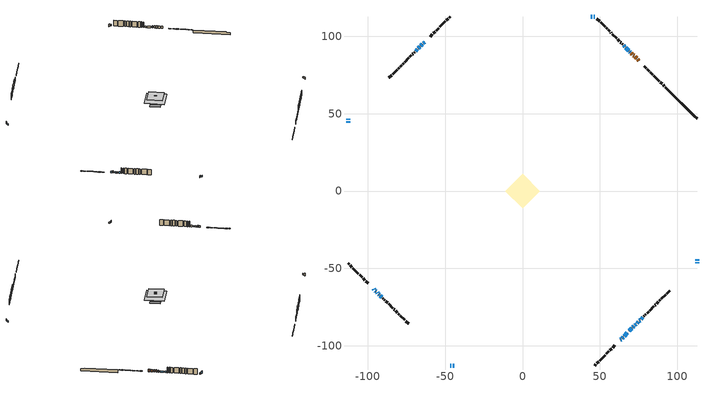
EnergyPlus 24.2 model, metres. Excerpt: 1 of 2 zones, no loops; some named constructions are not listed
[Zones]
conditioned space
 floor outside (Floor1 construction): -3.49,0 0,3.49 3.49,0 0,-3.49 z0.55
 floor outside (Floor2 construction): -1.7,0 0,1.7 1.7,0 0,-1.7 z0.55
 floor adiabatic (AdiabaticFloorConstruction): -11.09,0 0,11.09 11.09,0 0,-11.09 z2.99
 floor foundation (Slab1 construction): -5.64,0 0,5.64 5.64,0 0,-5.64 z-1.89
 floor foundation (Slab2 construction): -5.14,0 0,5.14 5.14,0 0,-5.14 z0
 wall outside (RimJoist1 construction): 46.75,-112.87 47.46,-112.16 / -112.87,-46.75 -112.16,-47.46 / -46.75,112.87 -47.46,112.16 / 91.75,67.87 91.04,68.57 z0.55:0.85
 wall outside (RimJoist2 construction): 48.12,-111.5 49.31,-110.31 / -111.5,-48.12 -110.31,-49.31 / -48.12,111.5 -49.31,110.31 / 90.39,69.23 89.19,70.42 z0.55:0.85
 wall outside (RimJoist3 construction): 49.96,-109.65 53.54,-106.08 / -109.65,-49.96 -106.08,-53.54 / -49.96,109.65 -53.54,106.08 / 88.54,71.08 84.97,74.65 z0.55:0.85
 wall outside (RimJoist4 construction): 54.19,-105.42 55.83,-103.79 / -105.42,-54.19 -103.79,-55.83 / -54.19,105.42 -55.83,103.79 / 84.31,75.31 82.67,76.94 z0.55:0.85
 wall outside (RimJoist5 construction): 56.49,-103.13 57.68,-101.94 / -103.13,-56.49 -101.94,-57.68 / -56.49,103.13 -57.68,101.94 / 82.02,77.6 80.83,78.79 z0.55:0.85
 wall outside (RimJoist6 construction): 58.33,-101.28 59.7,-99.91 / -101.28,-58.33 -99.91,-59.7 / -58.33,101.28 -59.7,99.91 / 80.17,79.45 78.8,80.82 z0.55:0.85
 wall outside (AdiabaticWallConstruction 1): 75.22,84.4 74.56,85.06 / 73.91,85.71 72.84,86.78 / 72.18,87.44 71.78,87.84 / 71.13,88.49 70.48,89.13 z0.55:2.58
 wall outside (AdiabaticWallConstruction): 46.75,112.87 45.94,112.87 / 68.77,90.84 66.83,92.78 / -96.34,-63.28 -95.81,-63.81 / 68.43,-91.19 68.46,-91.16 / -45.01,-112.87 -44.11,-112.87 / 69.11,-90.5 70.7,-88.92 / 72.69,-86.93 73.48,-86.13 / -94.1,-65.52 -93.52,-66.09 / -92.87,-66.75 -92.53,-67.08 / -112.87,45.01 -112.87,44.19 / 66.18,93.44 65.39,94.23 / -91.88,-67.74 -91.01,-68.6 z0.55:1.77; -63.28,96.34 -64.04,95.58 z0.55:1.75; 45.01,112.87 44.19,112.87 / -64.69,94.92 -65.81,93.81 / -112.87,46.75 -112.87,45.94 z0.55:2.84; 63.28,-96.34 63.71,-95.9 z0.55:2.33; 112.87,-46.75 112.87,-45.94 / 69.83,89.79 69.43,90.19 / -46.75,-112.87 -45.94,-112.87 / -66.46,93.15 -67.36,92.25 / -95.15,-64.47 -94.76,-64.86 / -68.02,91.6 -69.13,90.48 z0.55:2.36; 64.37,-95.25 65.12,-94.49 z0.55:1.92; 65.78,-93.84 67.77,-91.84 z0.55:2.35; 112.87,-45.01 112.87,-44.14 / 71.35,-88.27 72.04,-87.58 z0.55:1.82; 74.14,-85.48 74.91,-84.7 z0.55:1.79; 75.57,-84.05 76.14,-83.47 z0.55:1.67; 76.8,-82.82 77.83,-81.79 z0.55:2
 wall outside (Wall10 construction): 78.48,-81.14 78.81,-80.81 / -90.36,-69.26 -90.03,-69.58 / -69.79,89.83 -70.12,89.5 / 64.73,94.89 64.4,95.21 z0.55:5.43
 wall outside (Wall1 construction): 79.46,-80.15 79.87,-79.74 / -89.38,-70.24 -88.97,-70.65 / -70.77,88.84 -71.18,88.44 / 63.75,95.87 63.34,96.28 z0.55:5.43
 wall outside (Wall2 construction): 80.53,-79.09 81.59,-78.03 / -88.31,-71.31 -87.25,-72.37 / -71.84,87.78 -72.9,86.72 / 62.68,96.93 61.62,97.99 z0.55:5.43
 wall outside (Wall3 construction): 82.25,-77.37 85,-74.62 / -86.59,-73.02 -83.84,-75.78 / -73.56,86.06 -76.31,83.31 / 60.97,98.65 58.21,101.41 z0.55:5.43
 wall outside (Wall4 construction): 85.66,-73.96 86.17,-73.45 / -83.18,-76.43 -82.67,-76.94 / -76.97,82.65 -77.48,82.14 / 57.55,102.06 57.05,102.57 z0.55:5.43
 wall outside (Wall5 construction): 86.82,-72.79 87.87,-71.74 / -82.02,-77.6 -80.96,-78.65 / -78.13,81.48 -79.18,80.43 / 56.39,103.23 55.34,104.28 z0.55:5.43
 wall outside (Wall6 construction): 88.53,-71.09 89.15,-70.47 / -80.31,-79.31 -79.69,-79.92 / -79.84,79.78 -80.46,79.16 / 54.68,104.94 54.07,105.55 z0.55:5.43
 wall outside (Wall7 construction): 89.8,-69.81 92.66,-66.96 / -79.04,-80.58 -76.18,-83.44 / -81.11,78.5 -83.97,75.65 / 53.41,106.21 50.55,109.06 z0.55:5.43
 wall outside (Wall8 construction): 93.31,-66.3 95.12,-64.5 / -75.53,-84.09 -73.72,-85.89 / -84.62,74.99 -86.42,73.19 / 49.9,109.72 48.1,111.52 z0.55:5.43
 wall foundation (FoundationWall1 construction): 92.41,67.21,-1.89 92.41,67.21,0.55 110.82,48.8,0.55 110.82,48.8,0.01 112.87,46.75,0.01 112.87,46.75,-1.89
 window (WindowConstruction): 46.75,112.87 45.94,112.87 z0.55:1.77
 window (WindowConstruction 25): -63.28,96.34 -64.04,95.58 z0.55:1.74
 window (WindowConstruction 9): 45.01,112.87 44.19,112.87 z0.55:2.84
 window (WindowConstruction 10): -64.69,94.92 -65.81,93.81 z0.55:2.84
 window (WindowConstruction 11): -112.87,46.75 -112.87,45.94 z0.55:2.84
 window (WindowConstruction 26): 63.28,-96.34 63.71,-95.9 z0.55:2.33
 window (WindowConstruction 12): 112.87,-46.75 112.87,-45.94 z0.55:2.35
 window (WindowConstruction 13): 69.83,89.79 69.43,90.19 z0.55:2.35
 window (WindowConstruction 14): 68.77,90.84 66.83,92.78 z0.55:1.77
 window (WindowConstruction 15): -46.75,-112.87 -45.94,-112.87 z0.55:2.35
 window (WindowConstruction 16): 64.37,-95.25 65.12,-94.49 z0.55:1.92
 window (WindowConstruction 1): -66.46,93.15 -67.36,92.25 z0.55:2.35
 window (WindowConstruction 17): 65.78,-93.84 67.77,-91.84 z0.55:2.35
 window (WindowConstruction 18): -96.34,-63.28 -95.81,-63.81 z0.55:1.77
 window (WindowConstruction 19): -95.15,-64.47 -94.76,-64.86 z0.55:2.35
 window (WindowConstruction 27): 68.43,-91.19 68.46,-91.16 z0.55:1.77
 window (WindowConstruction 20): 112.87,-45.01 112.87,-44.15 z0.55:1.82
 window (WindowConstruction 21): -45.01,-112.87 -44.11,-112.87 z0.55:1.77
 window (WindowConstruction 22): 69.11,-90.5 70.69,-88.92 z0.55:1.77
 window (WindowConstruction 2): -68.02,91.6 -69.13,90.48 z0.55:2.35
 window (WindowConstruction 23): 71.35,-88.27 72.03,-87.58 z0.55:1.82
 window (WindowConstruction 24): 72.69,-86.93 73.48,-86.13 z0.55:1.77
 window (WindowConstruction 28): -94.1,-65.52 -93.52,-66.09 z0.55:1.77
 window (WindowConstruction 29): -92.87,-66.75 -92.53,-67.08 z0.55:1.77
 window (WindowConstruction 3): -112.87,45.01 -112.87,44.19 z0.55:1.77
 window (WindowConstruction 4): 66.18,93.44 65.39,94.23 z0.55:1.77
 window (WindowConstruction 5): 74.14,-85.48 74.91,-84.71 z0.55:1.79
 window (WindowConstruction 6): 75.57,-84.05 76.14,-83.47 z0.55:1.67
 window (WindowConstruction 7): 76.8,-82.82 77.82,-81.79 z0.55:2
 window (WindowConstruction 8): -91.88,-67.74 -91.01,-68.6 z0.55:1.77
 door (Door): 75.22,84.4 74.56,85.06 z0.55:2.58
 door (Door 1): 73.9,85.71 72.84,86.78 z0.55:2.58
 door (Door 2): 72.18,87.44 71.78,87.83 z0.55:2.58
 door (Door 3): 71.13,88.49 70.48,89.13 z0.55:2.58
 ceiling to attic - vented (Floor3 construction): 0,-8.71 8.71,0 0,8.71 -8.71,0 z5.43
 ceiling to attic - vented (Floor4 construction): 0,-1.41 1.41,0 0,1.41 -1.41,0 z5.43
 ceiling adiabatic (AdiabaticFloorConstruction): 0,-11.09 11.09,0 0,11.09 -11.09,0 z2.99
[EnergyManagementSystem:Sensor]
Name | Output:Variable or Output:Meter Index Key | Output:Variable or Output:Meter
s_lgt_60 | Wall6:45 | Surface Inside Face Lights Radiation Heat Gain Energy
s_lgt_61 | Wall7:135 | Surface Inside Face Lights Radiation Heat Gain Energy
s_lgt_62 | Wall7:225 | Surface Inside Face Lights Radiation Heat Gain Energy
s_lgt_63 | Wall7:315 | Surface Inside Face Lights Radiation Heat Gain Energy
s_lgt_64 | Wall7:45 | Surface Inside Face Lights Radiation Heat Gain Energy
s_lgt_65 | Wall8:135 | Surface Inside Face Lights Radiation Heat Gain Energy
s_lgt_66 | Wall8:225 | Surface Inside Face Lights Radiation Heat Gain Energy
s_lgt_67 | Wall8:315 | Surface Inside Face Lights Radiation Heat Gain Energy
s_lgt_68 | Wall8:45 | Surface Inside Face Lights Radiation Heat Gain Energy
s_lgt_7 | RimJoist1:135 | Surface Inside Face Lights Radiation Heat Gain Energy
s_lgt_8 | RimJoist1:225 | Surface Inside Face Lights Radiation Heat Gain Energy
s_lgt_9 | RimJoist1:315 | Surface Inside Face Lights Radiation Heat Gain Energy
s_sol | Floor1 | Surface Inside Face Solar Radiation Heat Gain Energy
s_sol_1 | Floor2 | Surface Inside Face Solar Radiation Heat Gain Energy
s_sol_10 | RimJoist1:45 | Surface Inside Face Solar Radiation Heat Gain Energy
s_sol_11 | RimJoist2:135 | Surface Inside Face Solar Radiation Heat Gain Energy
s_sol_12 | RimJoist2:225 | Surface Inside Face Solar Radiation Heat Gain Energy
s_sol_13 | RimJoist2:315 | Surface Inside Face Solar Radiation Heat Gain Energy
s_sol_14 | RimJoist2:45 | Surface Inside Face Solar Radiation Heat Gain Energy
s_sol_15 | RimJoist3:135 | Surface Inside Face Solar Radiation Heat Gain Energy
s_sol_16 | RimJoist3:225 | Surface Inside Face Solar Radiation Heat Gain Energy
s_sol_17 | RimJoist3:315 | Surface Inside Face Solar Radiation Heat Gain Energy
s_sol_18 | RimJoist3:45 | Surface Inside Face Solar Radiation Heat Gain Energy
s_sol_19 | RimJoist4:135 | Surface Inside Face Solar Radiation Heat Gain Energy
s_sol_2 | Floor3 | Surface Inside Face Solar Radiation Heat Gain Energy
s_sol_20 | RimJoist4:225 | Surface Inside Face Solar Radiation Heat Gain Energy
s_sol_21 | RimJoist4:315 | Surface Inside Face Solar Radiation Heat Gain Energy
s_sol_22 | RimJoist4:45 | Surface Inside Face Solar Radiation Heat Gain Energy
s_sol_23 | RimJoist5:135 | Surface Inside Face Solar Radiation Heat Gain Energy
s_sol_24 | RimJoist5:225 | Surface Inside Face Solar Radiation Heat Gain Energy
s_sol_25 | RimJoist5:315 | Surface Inside Face Solar Radiation Heat Gain Energy
s_sol_26 | RimJoist5:45 | Surface Inside Face Solar Radiation Heat Gain Energy
s_sol_27 | RimJoist6:135 | Surface Inside Face Solar Radiation Heat Gain Energy
s_sol_28 | RimJoist6:225 | Surface Inside Face Solar Radiation Heat Gain Energy
s_sol_29 | RimJoist6:315 | Surface Inside Face Solar Radiation Heat Gain Energy
s_sol_3 | Floor4 | Surface Inside Face Solar Radiation Heat Gain Energy
s_sol_30 | RimJoist6:45 | Surface Inside Face Solar Radiation Heat Gain Energy
s_sol_31 | Slab1 | Surface Inside Face Solar Radiation Heat Gain Energy
s_sol_32 | Slab2 | Surface Inside Face Solar Radiation Heat Gain Energy
s_sol_33 | Wall10:135 | Surface Inside Face Solar Radiation Heat Gain Energy
s_sol_34 | Wall10:225 | Surface Inside Face Solar Radiation Heat Gain Energy
s_sol_35 | Wall10:315 | Surface Inside Face Solar Radiation Heat Gain Energy
s_sol_36 | Wall10:45 | Surface Inside Face Solar Radiation Heat Gain Energy
s_sol_37 | Wall1:135 | Surface Inside Face Solar Radiation Heat Gain Energy
s_sol_38 | Wall1:225 | Surface Inside Face Solar Radiation Heat Gain Energy
s_sol_39 | Wall1:315 | Surface Inside Face Solar Radiation Heat Gain Energy
s_sol_4 | FoundationWall1 | Surface Inside Face Solar Radiation Heat Gain Energy
s_sol_40 | Wall1:45 | Surface Inside Face Solar Radiation Heat Gain Energy
s_sol_41 | Wall2:135 | Surface Inside Face Solar Radiation Heat Gain Energy
s_sol_42 | Wall2:225 | Surface Inside Face Solar Radiation Heat Gain Energy
s_sol_43 | Wall2:315 | Surface Inside Face Solar Radiation Heat Gain Energy
s_sol_44 | Wall2:45 | Surface Inside Face Solar Radiation Heat Gain Energy
s_sol_45 | Wall3:135 | Surface Inside Face Solar Radiation Heat Gain Energy
s_sol_46 | Wall3:225 | Surface Inside Face Solar Radiation Heat Gain Energy
s_sol_47 | Wall3:315 | Surface Inside Face Solar Radiation Heat Gain Energy
s_sol_48 | Wall3:45 | Surface Inside Face Solar Radiation Heat Gain Energy
s_sol_49 | Wall4:135 | Surface Inside Face Solar Radiation Heat Gain Energy
s_sol_5 | inferred conditioned ceiling | Surface Inside Face Solar Radiation Heat Gain Energy
s_sol_50 | Wall4:225 | Surface Inside Face Solar Radiation Heat Gain Energy
s_sol_51 | Wall4:315 | Surface Inside Face Solar Radiation Heat Gain Energy
s_sol_52 | Wall4:45 | Surface Inside Face Solar Radiation Heat Gain Energy
s_sol_53 | Wall5:135 | Surface Inside Face Solar Radiation Heat Gain Energy
s_sol_54 | Wall5:225 | Surface Inside Face Solar Radiation Heat Gain Energy
s_sol_55 | Wall5:315 | Surface Inside Face Solar Radiation Heat Gain Energy
s_sol_56 | Wall5:45 | Surface Inside Face Solar Radiation Heat Gain Energy
s_sol_57 | Wall6:135 | Surface Inside Face Solar Radiation Heat Gain Energy
s_sol_58 | Wall6:225 | Surface Inside Face Solar Radiation Heat Gain Energy
s_sol_59 | Wall6:315 | Surface Inside Face Solar Radiation Heat Gain Energy
s_sol_6 | inferred conditioned floor | Surface Inside Face Solar Radiation Heat Gain Energy
s_sol_60 | Wall6:45 | Surface Inside Face Solar Radiation Heat Gain Energy
s_sol_61 | Wall7:135 | Surface Inside Face Solar Radiation Heat Gain Energy
s_sol_62 | Wall7:225 | Surface Inside Face Solar Radiation Heat Gain Energy
s_sol_63 | Wall7:315 | Surface Inside Face Solar Radiation Heat Gain Energy
s_sol_64 | Wall7:45 | Surface Inside Face Solar Radiation Heat Gain Energy
s_sol_65 | Wall8:135 | Surface Inside Face Solar Radiation Heat Gain Energy
s_sol_66 | Wall8:225 | Surface Inside Face Solar Radiation Heat Gain Energy
s_sol_67 | Wall8:315 | Surface Inside Face Solar Radiation Heat Gain Energy
s_sol_68 | Wall8:45 | Surface Inside Face Solar Radiation Heat Gain Energy
s_sol_7 | RimJoist1:135 | Surface Inside Face Solar Radiation Heat Gain Energy
s_sol_8 | RimJoist1:225 | Surface Inside Face Solar Radiation Heat Gain Energy
s_sol_9 | RimJoist1:315 | Surface Inside Face Solar Radiation Heat Gain Energy
s_surf | Floor1 | Surface Inside Face Net Surface Thermal Radiation Heat Gain Energy
s_surf_1 | Floor2 | Surface Inside Face Net Surface Thermal Radiation Heat Gain Energy
s_surf_10 | RimJoist1:45 | Surface Inside Face Net Surface Thermal Radiation Heat Gain Energy
s_surf_11 | RimJoist2:135 | Surface Inside Face Net Surface Thermal Radiation Heat Gain Energy
s_surf_12 | RimJoist2:225 | Surface Inside Face Net Surface Thermal Radiation Heat Gain Energy
s_surf_13 | RimJoist2:315 | Surface Inside Face Net Surface Thermal Radiation Heat Gain Energy
s_surf_14 | RimJoist2:45 | Surface Inside Face Net Surface Thermal Radiation Heat Gain Energy
s_surf_15 | RimJoist3:135 | Surface Inside Face Net Surface Thermal Radiation Heat Gain Energy
s_surf_16 | RimJoist3:225 | Surface Inside Face Net Surface Thermal Radiation Heat Gain Energy
s_surf_17 | RimJoist3:315 | Surface Inside Face Net Surface Thermal Radiation Heat Gain Energy
s_surf_18 | RimJoist3:45 | Surface Inside Face Net Surface Thermal Radiation Heat Gain Energy
s_surf_19 | RimJoist4:135 | Surface Inside Face Net Surface Thermal Radiation Heat Gain Energy
s_surf_2 | Floor3 | Surface Inside Face Net Surface Thermal Radiation Heat Gain Energy
s_surf_20 | RimJoist4:225 | Surface Inside Face Net Surface Thermal Radiation Heat Gain Energy
s_surf_21 | RimJoist4:315 | Surface Inside Face Net Surface Thermal Radiation Heat Gain Energy
s_surf_22 | RimJoist4:45 | Surface Inside Face Net Surface Thermal Radiation Heat Gain Energy
s_surf_23 | RimJoist5:135 | Surface Inside Face Net Surface Thermal Radiation Heat Gain Energy
s_surf_24 | RimJoist5:225 | Surface Inside Face Net Surface Thermal Radiation Heat Gain Energy
s_surf_25 | RimJoist5:315 | Surface Inside Face Net Surface Thermal Radiation Heat Gain Energy
s_surf_26 | RimJoist5:45 | Surface Inside Face Net Surface Thermal Radiation Heat Gain Energy
s_surf_27 | RimJoist6:135 | Surface Inside Face Net Surface Thermal Radiation Heat Gain Energy
s_surf_28 | RimJoist6:225 | Surface Inside Face Net Surface Thermal Radiation Heat Gain Energy
s_surf_29 | RimJoist6:315 | Surface Inside Face Net Surface Thermal Radiation Heat Gain Energy
s_surf_3 | Floor4 | Surface Inside Face Net Surface Thermal Radiation Heat Gain Energy
s_surf_30 | RimJoist6:45 | Surface Inside Face Net Surface Thermal Radiation Heat Gain Energy
s_surf_31 | Slab1 | Surface Inside Face Net Surface Thermal Radiation Heat Gain Energy
s_surf_32 | Slab2 | Surface Inside Face Net Surface Thermal Radiation Heat Gain Energy
s_surf_33 | Wall10:135 | Surface Inside Face Net Surface Thermal Radiation Heat Gain Energy
s_surf_34 | Wall10:225 | Surface Inside Face Net Surface Thermal Radiation Heat Gain Energy
s_surf_35 | Wall10:315 | Surface Inside Face Net Surface Thermal Radiation Heat Gain Energy
s_surf_36 | Wall10:45 | Surface Inside Face Net Surface Thermal Radiation Heat Gain Energy
s_surf_37 | Wall1:135 | Surface Inside Face Net Surface Thermal Radiation Heat Gain Energy
s_surf_38 | Wall1:225 | Surface Inside Face Net Surface Thermal Radiation Heat Gain Energy
s_surf_39 | Wall1:315 | Surface Inside Face Net Surface Thermal Radiation Heat Gain Energy
s_surf_4 | FoundationWall1 | Surface Inside Face Net Surface Thermal Radiation Heat Gain Energy
s_surf_40 | Wall1:45 | Surface Inside Face Net Surface Thermal Radiation Heat Gain Energy
s_surf_41 | Wall2:135 | Surface Inside Face Net Surface Thermal Radiation Heat Gain Energy
s_surf_42 | Wall2:225 | Surface Inside Face Net Surface Thermal Radiation Heat Gain Energy
s_surf_43 | Wall2:315 | Surface Inside Face Net Surface Thermal Radiation Heat Gain Energy
s_surf_44 | Wall2:45 | Surface Inside Face Net Surface Thermal Radiation Heat Gain Energy
s_surf_45 | Wall3:135 | Surface Inside Face Net Surface Thermal Radiation Heat Gain Energy
s_surf_46 | Wall3:225 | Surface Inside Face Net Surface Thermal Radiation Heat Gain Energy
s_surf_47 | Wall3:315 | Surface Inside Face Net Surface Thermal Radiation Heat Gain Energy
s_surf_48 | Wall3:45 | Surface Inside Face Net Surface Thermal Radiation Heat Gain Energy
s_surf_49 | Wall4:135 | Surface Inside Face Net Surface Thermal Radiation Heat Gain Energy
s_surf_5 | inferred conditioned ceiling | Surface Inside Face Net Surface Thermal Radiation Heat Gain Energy
s_surf_50 | Wall4:225 | Surface Inside Face Net Surface Thermal Radiation Heat Gain Energy
s_surf_51 | Wall4:315 | Surface Inside Face Net Surface Thermal Radiation Heat Gain Energy
s_surf_52 | Wall4:45 | Surface Inside Face Net Surface Thermal Radiation Heat Gain Energy
s_surf_53 | Wall5:135 | Surface Inside Face Net Surface Thermal Radiation Heat Gain Energy
s_surf_54 | Wall5:225 | Surface Inside Face Net Surface Thermal Radiation Heat Gain Energy
s_surf_55 | Wall5:315 | Surface Inside Face Net Surface Thermal Radiation Heat Gain Energy
s_surf_56 | Wall5:45 | Surface Inside Face Net Surface Thermal Radiation Heat Gain Energy
s_surf_57 | Wall6:135 | Surface Inside Face Net Surface Thermal Radiation Heat Gain Energy
s_surf_58 | Wall6:225 | Surface Inside Face Net Surface Thermal Radiation Heat Gain Energy
s_surf_59 | Wall6:315 | Surface Inside Face Net Surface Thermal Radiation Heat Gain Energy
s_surf_6 | inferred conditioned floor | Surface Inside Face Net Surface Thermal Radiation Heat Gain Energy
s_surf_60 | Wall6:45 | Surface Inside Face Net Surface Thermal Radiation Heat Gain Energy
s_surf_61 | Wall7:135 | Surface Inside Face Net Surface Thermal Radiation Heat Gain Energy
s_surf_62 | Wall7:225 | Surface Inside Face Net Surface Thermal Radiation Heat Gain Energy
s_surf_63 | Wall7:315 | Surface Inside Face Net Surface Thermal Radiation Heat Gain Energy
s_surf_64 | Wall7:45 | Surface Inside Face Net Surface Thermal Radiation Heat Gain Energy
s_surf_65 | Wall8:135 | Surface Inside Face Net Surface Thermal Radiation Heat Gain Energy
s_surf_66 | Wall8:225 | Surface Inside Face Net Surface Thermal Radiation Heat Gain Energy
s_surf_67 | Wall8:315 | Surface Inside Face Net Surface Thermal Radiation Heat Gain Energy
s_surf_68 | Wall8:45 | Surface Inside Face Net Surface Thermal Radiation Heat Gain Energy
s_surf_7 | RimJoist1:135 | Surface Inside Face Net Surface Thermal Radiation Heat Gain Energy
s_surf_8 | RimJoist1:225 | Surface Inside Face Net Surface Thermal Radiation Heat Gain Energy
s_surf_9 | RimJoist1:315 | Surface Inside Face Net Surface Thermal Radiation Heat Gain Energy
